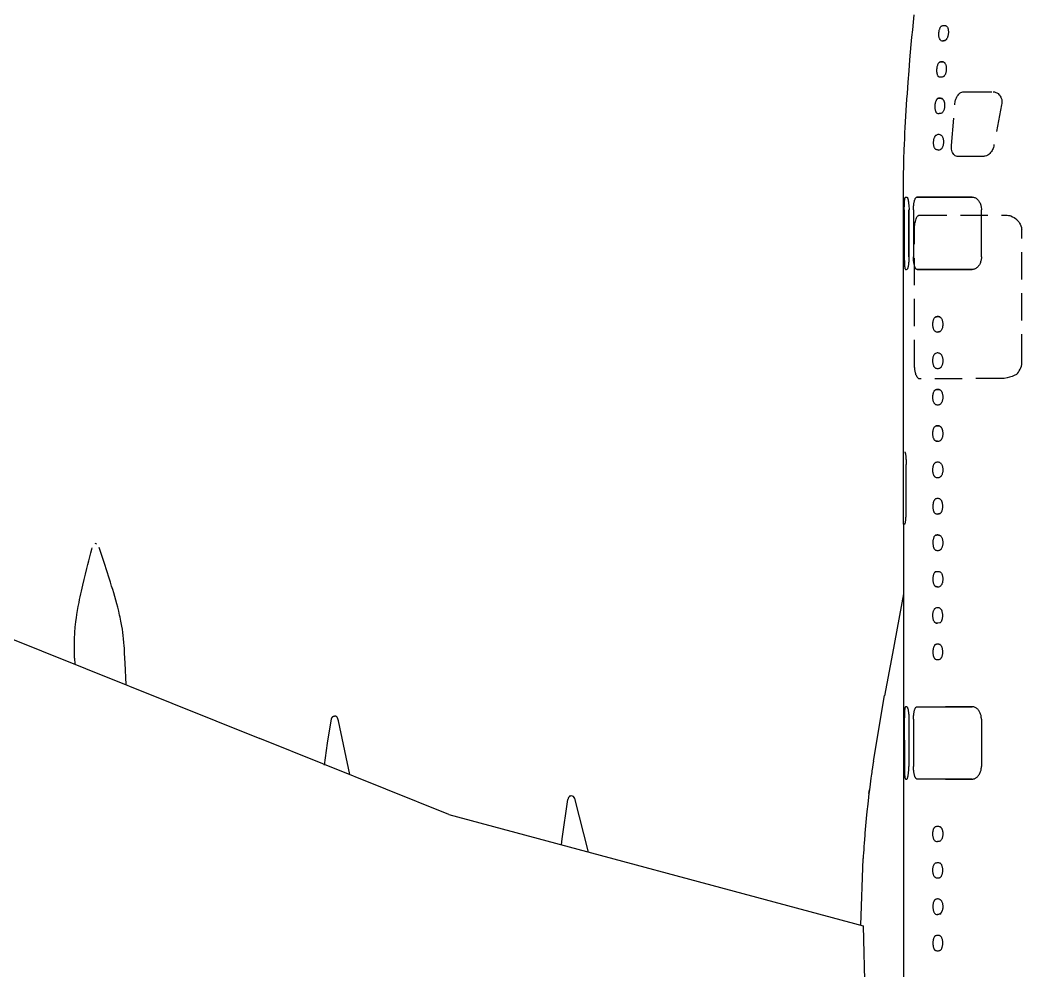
# Model space of a CAD drawing. Header units: metres. Extents: x -35769 to 135608, y -97159 to 12469.
# Drawn here: x 76751 to 94230, y -60844 to -44254 of the extents above; entities that cross this region are included whole.
import ezdxf

# ---------------------------------------------------------------- set-up
doc = ezdxf.new("R2010")
doc.units = ezdxf.units.M
doc.linetypes.add('DASHED2', pattern=[9.525, 6.35, -3.175])
doc.layers.get('0').update_dxf_attribs({"linetype": 'CONTINUOUS'})

msp = doc.modelspace()

# ---------------------------------------------------------------- linework, layer by layer
for p, q in [((92398, -47344), (92561, -47344)), ((92561, -47344), (92398, -47344)), ((92561, -47344), (92897, -47344)), ((92897, -47344), (92561, -47344)), ((92897, -47344), (93363, -47344)), ((93363, -47344), (92897, -47344)), ((92177, -47564), (92177, -47607)), ((92177, -48386), (92177, -47607)), ((92177, -47607), (92177, -48386)), ((92258, -47564), (92258, -48386)), ((92258, -48386), (92258, -47564)), ((92337, -47564), (92337, -48386)), ((93522, -48386), (93522, -47564)), ((92161, -51789), (92161, -48585)), ((92897, -48606), (92399, -48606)), ((92399, -48606), (92897, -48606)), ((93363, -48606), (92897, -48606)), ((92897, -48606), (93363, -48606)), ((92161, -53051), (92161, -51789)), ((92209, -52831), (92209, -52009)), ((69782, -52310), (80932, -56788)), ((92184, -53051), (92161, -53051)), ((92161, -53051), (92165, -63854)), ((78056, -53379), (78082, -53393)), ((92161, -54262), (91969, -55307)), ((92797, -54770), (92759, -54777)), ((77702, -55388), (77704, -55492)), ((91969, -55306), (91833, -56043)), ((91638, -57184), (91833, -56038)), ((92399, -56234), (92897, -56234)), ((93363, -56234), (92897, -56234)), ((92897, -56234), (93363, -56234)), ((92257, -56454), (92257, -57276)), ((92338, -56454), (92338, -57276)), ((93522, -56454), (93522, -57276)), ((82114, -56867), (82178, -56478)), ((82502, -57419), (82307, -56478)), ((84232, -58114), (80932, -56788)), ((82065, -57256), (82114, -56867)), ((92897, -57496), (92399, -57496)), ((92897, -57496), (93363, -57496)), ((93363, -57496), (92897, -57496)), ((86207, -58537), (86308, -57851)), ((86665, -58772), (86427, -57833)), ((84232, -58114), (91458, -60058)), ((86195, -58642), (86207, -58537)), ((91417, -60047), (91460, -58882)), ((91458, -60058), (91516, -62392))]:
    msp.add_line(p, q)
for points in [[(92161, -48585), (92161, -47231), (92161, -47152), (92162, -47073), (92163, -46994), (92165, -46915), (92166, -46836), (92168, -46758), (92171, -46679), (92176, -46521), (92180, -46422), (92184, -46324), (92189, -46225), (92194, -46127), (92199, -46028), (92205, -45930), (92210, -45831), (92217, -45733), (92223, -45634), (92230, -45536), (92244, -45339), (92260, -45143), (92276, -44946), (92287, -44815), (92299, -44684), (92311, -44553), (92323, -44423), (92336, -44292), (92349, -44161)], [(92817, -44610), (92813, -44608), (92809, -44605), (92805, -44601), (92801, -44597), (92797, -44591), (92794, -44584), (92790, -44576), (92788, -44567), (92785, -44559), (92784, -44551), (92782, -44542), (92781, -44531), (92780, -44519), (92780, -44508), (92780, -44495), (92780, -44482), (92782, -44469), (92783, -44456), (92785, -44443), (92788, -44431), (92791, -44420), (92794, -44411), (92797, -44402), (92801, -44393), (92805, -44385), (92810, -44377), (92814, -44370), (92820, -44364), (92825, -44359), (92831, -44356), (92836, -44354)], [(92836, -44354), (92847, -44350), (92858, -44348), (92870, -44348), (92881, -44349), (92893, -44351), (92904, -44355)], [(92904, -44355), (92910, -44357), (92915, -44361), (92920, -44366), (92925, -44373), (92929, -44381), (92934, -44390), (92937, -44400), (92940, -44408), (92942, -44417), (92943, -44426), (92945, -44436), (92946, -44447), (92946, -44458), (92946, -44470), (92946, -44482), (92945, -44494), (92943, -44507), (92941, -44519), (92939, -44530), (92936, -44540), (92933, -44550), (92929, -44559), (92925, -44568), (92921, -44576), (92916, -44584), (92911, -44592), (92906, -44597), (92902, -44601), (92897, -44605), (92893, -44608), (92888, -44610)], [(92888, -44610), (92876, -44614), (92863, -44616), (92851, -44617)], [(92851, -44617), (92863, -44616), (92876, -44614), (92888, -44610)], [(92796, -44989), (92790, -44991), (92784, -44995), (92779, -45000), (92773, -45007), (92768, -45015), (92763, -45024), (92758, -45034), (92754, -45046), (92750, -45058), (92747, -45071), (92745, -45081), (92743, -45092), (92742, -45103), (92741, -45114), (92741, -45125), (92740, -45135), (92741, -45145), (92741, -45156), (92742, -45166), (92744, -45176), (92745, -45186), (92748, -45195), (92750, -45204), (92753, -45212), (92756, -45219), (92760, -45226), (92763, -45231), (92768, -45237), (92774, -45242), (92780, -45245)], [(92796, -44989), (92807, -44985), (92819, -44983), (92830, -44983), (92842, -44984), (92854, -44986), (92866, -44990)], [(92866, -44990), (92854, -44986), (92842, -44984), (92830, -44983), (92819, -44983), (92807, -44985), (92796, -44989)], [(92866, -44990), (92872, -44993), (92878, -44997), (92882, -45002), (92886, -45008), (92891, -45016), (92896, -45025), (92900, -45035), (92902, -45044), (92905, -45054), (92906, -45064), (92908, -45075), (92909, -45086), (92910, -45098), (92910, -45109), (92909, -45121), (92908, -45132), (92907, -45143), (92905, -45154), (92903, -45164), (92900, -45175), (92897, -45185), (92893, -45196), (92889, -45205), (92884, -45214), (92879, -45221), (92874, -45228), (92870, -45233), (92865, -45237), (92860, -45241), (92856, -45243), (92852, -45245)], [(92815, -45252), (92803, -45251), (92791, -45249), (92780, -45245)], [(92852, -45245), (92840, -45249), (92827, -45251), (92815, -45252)], [(92763, -45624), (92775, -45620), (92787, -45618), (92799, -45618), (92811, -45619), (92823, -45621), (92835, -45625)], [(92835, -45625), (92823, -45621), (92811, -45619), (92799, -45618), (92787, -45618), (92775, -45620), (92763, -45624)], [(92763, -45624), (92758, -45626), (92752, -45630), (92747, -45635), (92742, -45640), (92738, -45645), (92735, -45652), (92730, -45661), (92725, -45671), (92722, -45681), (92719, -45690), (92717, -45700), (92714, -45713), (92712, -45727), (92710, -45741), (92710, -45753), (92709, -45765), (92710, -45777), (92711, -45790), (92712, -45804), (92714, -45816), (92717, -45828), (92719, -45836), (92722, -45843), (92725, -45850), (92729, -45859), (92734, -45866), (92739, -45872), (92745, -45877), (92748, -45879), (92751, -45880)], [(92835, -45625), (92841, -45628), (92847, -45632), (92852, -45638), (92856, -45644), (92861, -45651), (92865, -45659), (92868, -45668), (92872, -45677), (92874, -45686), (92876, -45694), (92878, -45704), (92879, -45717), (92880, -45731), (92881, -45744), (92880, -45757), (92879, -45769), (92878, -45781), (92876, -45793), (92873, -45805), (92870, -45817), (92865, -45829), (92861, -45840), (92856, -45850), (92850, -45858), (92844, -45866), (92838, -45872), (92831, -45877), (92824, -45880)], [(92751, -45880), (92763, -45884), (92775, -45886), (92787, -45887)], [(92824, -45880), (92812, -45884), (92799, -45886), (92787, -45887)], [(92732, -46515), (92726, -46513), (92721, -46509), (92717, -46504), (92712, -46498), (92707, -46491), (92704, -46483), (92700, -46475), (92697, -46465), (92694, -46454), (92691, -46441), (92690, -46432), (92689, -46422), (92688, -46412), (92688, -46399), (92688, -46386), (92688, -46373), (92690, -46360), (92692, -46346), (92694, -46333), (92697, -46323), (92700, -46314), (92703, -46305), (92707, -46295), (92711, -46286), (92716, -46279), (92720, -46273), (92724, -46269), (92729, -46265), (92733, -46262), (92738, -46260)], [(92812, -46260), (92800, -46256), (92787, -46254), (92775, -46253), (92762, -46254), (92750, -46256), (92738, -46260)], [(92812, -46260), (92817, -46262), (92821, -46265), (92826, -46269), (92832, -46275), (92837, -46282), (92842, -46291), (92846, -46300), (92850, -46310), (92853, -46319), (92855, -46329), (92857, -46339), (92859, -46351), (92860, -46364), (92860, -46377), (92860, -46388), (92860, -46399), (92859, -46410), (92857, -46421), (92855, -46432), (92853, -46442), (92850, -46454), (92846, -46465), (92842, -46475), (92838, -46482), (92834, -46489), (92830, -46495), (92825, -46501), (92820, -46506), (92816, -46510), (92811, -46513), (92806, -46515)], [(92768, -46522), (92756, -46521), (92743, -46519), (92732, -46515)], [(92768, -46522), (92780, -46521), (92793, -46519), (92806, -46515)], [(92177, -47564), (92177, -47549), (92177, -47533), (92177, -47518), (92178, -47503), (92178, -47486), (92179, -47469), (92179, -47453), (92180, -47440), (92181, -47427), (92182, -47415), (92183, -47402), (92184, -47391), (92186, -47380), (92187, -47371), (92189, -47363), (92190, -47357), (92192, -47352), (92194, -47349), (92195, -47346), (92197, -47344), (92199, -47344)], [(92199, -47344), (92223, -47345), (92226, -47347), (92228, -47350), (92230, -47353), (92233, -47357), (92235, -47362), (92237, -47370), (92240, -47378), (92242, -47388), (92244, -47399), (92247, -47410), (92249, -47423), (92250, -47434), (92252, -47446), (92253, -47459), (92255, -47472), (92256, -47485), (92260, -47564)], [(92337, -47564), (92338, -47548), (92338, -47531), (92339, -47515), (92340, -47500), (92342, -47482), (92343, -47466), (92346, -47450), (92348, -47437), (92351, -47424), (92353, -47412), (92357, -47400), (92361, -47388), (92365, -47378), (92369, -47369), (92374, -47361), (92378, -47355), (92383, -47350), (92388, -47347), (92393, -47345), (92398, -47344)], [(93363, -47344), (93374, -47344), (93385, -47346), (93396, -47349), (93407, -47353), (93418, -47358), (93428, -47364), (93440, -47372), (93451, -47382), (93461, -47392), (93469, -47402), (93477, -47412), (93484, -47423), (93492, -47437), (93499, -47452), (93506, -47468), (93510, -47482), (93514, -47495), (93517, -47509), (93519, -47527), (93521, -47546), (93522, -47564)], [(92177, -48386), (92177, -48402), (92177, -48419), (92177, -48435), (92178, -48450), (92178, -48466), (92179, -48482), (92179, -48497), (92180, -48508), (92181, -48519), (92181, -48529), (92182, -48541), (92183, -48552), (92184, -48562), (92186, -48572), (92188, -48581), (92189, -48589), (92191, -48595), (92193, -48600), (92195, -48603), (92197, -48605), (92199, -48606)], [(92258, -48386), (92258, -48399), (92258, -48412), (92258, -48426), (92257, -48442), (92256, -48458), (92255, -48474), (92253, -48489), (92252, -48504), (92250, -48518), (92248, -48529), (92247, -48540), (92245, -48550), (92243, -48559), (92241, -48568), (92239, -48576), (92236, -48583), (92234, -48589), (92232, -48593), (92230, -48597), (92228, -48600)], [(92399, -48606), (92395, -48606), (92391, -48604), (92387, -48602), (92383, -48599), (92379, -48595), (92375, -48590), (92371, -48584), (92368, -48578), (92364, -48570), (92361, -48562), (92358, -48553), (92355, -48542), (92352, -48531), (92349, -48518), (92347, -48508), (92345, -48496), (92344, -48485), (92342, -48471), (92340, -48456), (92339, -48441), (92338, -48426), (92338, -48413), (92338, -48399), (92337, -48386)], [(93522, -48386), (93521, -48399), (93521, -48413), (93519, -48426), (93517, -48441), (93513, -48456), (93509, -48471), (93504, -48485), (93499, -48499), (93492, -48512), (93486, -48524), (93479, -48535), (93472, -48545), (93464, -48555), (93455, -48564), (93447, -48572), (93436, -48580), (93425, -48588), (93414, -48594), (93402, -48599), (93389, -48603), (93376, -48605), (93363, -48606)], [(92722, -49690), (92717, -49688), (92713, -49685), (92708, -49680), (92704, -49675), (92698, -49668), (92694, -49659), (92690, -49651), (92687, -49642), (92684, -49633), (92681, -49621), (92679, -49608), (92677, -49595), (92676, -49581), (92675, -49569), (92675, -49556), (92676, -49543), (92677, -49533), (92678, -49523), (92679, -49513), (92681, -49503), (92684, -49493), (92686, -49484), (92690, -49475), (92694, -49466), (92698, -49458), (92703, -49451), (92707, -49446), (92711, -49442), (92715, -49438), (92720, -49436), (92724, -49434)], [(92724, -49434), (92736, -49430), (92748, -49428), (92760, -49428), (92772, -49429), (92785, -49431), (92797, -49435)], [(92797, -49435), (92785, -49431), (92772, -49429), (92760, -49428), (92748, -49428), (92736, -49430), (92724, -49434)], [(92797, -49435), (92803, -49438), (92809, -49442), (92815, -49447), (92819, -49452), (92823, -49458), (92827, -49464), (92832, -49474), (92836, -49485), (92840, -49495), (92843, -49506), (92845, -49517), (92846, -49527), (92848, -49538), (92849, -49549), (92849, -49561), (92849, -49573), (92848, -49585), (92846, -49599), (92844, -49612), (92841, -49625), (92837, -49637), (92822, -49669)], [(92722, -49690), (92734, -49694), (92747, -49696), (92759, -49697)], [(92797, -49690), (92784, -49694), (92772, -49696), (92759, -49697)], [(92759, -49697), (92772, -49696), (92784, -49694), (92797, -49690)], [(92797, -49690), (92803, -49687), (92810, -49682), (92822, -49669)], [(92722, -50325), (92716, -50322), (92710, -50318), (92705, -50311), (92699, -50304), (92695, -50296), (92691, -50287), (92687, -50278), (92684, -50268), (92681, -50256), (92679, -50243), (92677, -50231), (92676, -50219), (92675, -50205), (92675, -50191), (92676, -50178), (92677, -50165), (92678, -50152), (92681, -50140), (92683, -50129), (92687, -50118), (92690, -50108), (92694, -50100), (92698, -50092), (92703, -50086), (92707, -50080), (92712, -50076), (92717, -50072), (92720, -50070), (92724, -50069)], [(92797, -50070), (92785, -50066), (92772, -50064), (92760, -50063), (92748, -50063), (92736, -50065), (92724, -50069)], [(92797, -50070), (92803, -50073), (92810, -50077), (92816, -50084), (92820, -50089), (92824, -50095), (92828, -50101), (92833, -50111), (92837, -50122), (92840, -50132), (92843, -50143), (92845, -50154), (92847, -50165), (92848, -50176), (92849, -50187), (92849, -50200), (92848, -50213), (92847, -50226), (92846, -50238), (92844, -50249), (92841, -50260), (92838, -50269), (92835, -50278), (92831, -50287), (92827, -50295), (92822, -50303), (92818, -50309), (92813, -50315), (92808, -50319), (92802, -50323), (92797, -50325)], [(92722, -50325), (92734, -50329), (92747, -50331), (92759, -50332)], [(92759, -50332), (92772, -50331), (92784, -50329), (92797, -50325)], [(92722, -50960), (92716, -50957), (92710, -50953), (92705, -50946), (92700, -50940), (92696, -50933), (92692, -50925), (92689, -50917), (92686, -50908), (92683, -50899), (92681, -50889), (92679, -50878), (92677, -50868), (92676, -50857), (92675, -50845), (92675, -50833), (92675, -50821), (92676, -50811), (92677, -50801), (92678, -50791), (92680, -50780), (92682, -50770), (92684, -50761), (92688, -50750), (92692, -50739), (92696, -50732), (92700, -50725), (92704, -50719), (92708, -50714), (92713, -50710), (92718, -50707), (92721, -50705), (92724, -50704)], [(92724, -50704), (92736, -50700), (92748, -50698), (92760, -50698), (92772, -50699), (92785, -50701), (92797, -50705)], [(92797, -50705), (92785, -50701), (92772, -50699), (92760, -50698), (92748, -50698), (92736, -50700), (92724, -50704)], [(92797, -50705), (92803, -50708), (92810, -50712), (92816, -50719), (92820, -50724), (92824, -50730), (92828, -50736), (92832, -50745), (92836, -50755), (92840, -50767), (92843, -50779), (92845, -50790), (92847, -50802), (92848, -50814), (92849, -50827), (92849, -50840), (92848, -50853), (92847, -50864), (92845, -50876), (92843, -50887), (92840, -50900), (92836, -50911), (92832, -50920), (92828, -50928), (92824, -50935), (92820, -50941), (92814, -50948), (92808, -50954), (92802, -50958), (92797, -50960)], [(92722, -50960), (92734, -50964), (92747, -50966), (92759, -50967)], [(92759, -50967), (92772, -50966), (92784, -50964), (92797, -50960)], [(92722, -51595), (92716, -51592), (92710, -51588), (92705, -51581), (92700, -51576), (92696, -51569), (92693, -51562), (92690, -51555), (92687, -51547), (92683, -51536), (92681, -51524), (92679, -51513), (92677, -51501), (92676, -51489), (92675, -51476), (92675, -51463), (92675, -51450), (92677, -51437), (92678, -51423), (92681, -51410), (92683, -51401), (92685, -51393), (92688, -51385), (92692, -51376), (92695, -51368), (92700, -51360), (92705, -51353), (92711, -51347), (92716, -51343), (92722, -51340)], [(92722, -51340), (92734, -51336), (92746, -51334), (92759, -51333), (92771, -51334), (92784, -51336), (92797, -51340)], [(92797, -51340), (92784, -51336), (92771, -51334), (92759, -51333), (92746, -51334), (92734, -51336), (92722, -51340)], [(92797, -51340), (92803, -51343), (92809, -51347), (92815, -51352), (92819, -51357), (92823, -51363), (92827, -51369), (92831, -51377), (92834, -51384), (92837, -51392), (92840, -51401), (92842, -51410), (92844, -51419), (92846, -51431), (92848, -51444), (92849, -51457), (92849, -51470), (92848, -51483), (92847, -51496), (92846, -51508), (92843, -51520), (92841, -51531), (92838, -51541), (92834, -51550), (92831, -51558), (92827, -51565), (92823, -51572), (92818, -51579), (92812, -51586), (92807, -51590), (92802, -51593), (92797, -51595)], [(92759, -51602), (92747, -51601), (92734, -51599), (92722, -51595)], [(92722, -51595), (92734, -51599), (92747, -51601), (92759, -51602)], [(92184, -51789), (92185, -51789), (92187, -51791), (92189, -51794), (92190, -51798), (92192, -51803), (92194, -51809), (92195, -51817), (92197, -51825), (92198, -51833), (92200, -51842), (92201, -51853), (92202, -51864), (92204, -51876), (92205, -51891), (92206, -51907), (92207, -51924), (92208, -51937), (92208, -51951), (92209, -51965), (92209, -51979), (92209, -51994), (92209, -52009)], [(92722, -52230), (92716, -52227), (92710, -52223), (92705, -52216), (92701, -52211), (92697, -52205), (92694, -52199), (92690, -52192), (92687, -52184), (92685, -52176), (92682, -52164), (92679, -52151), (92677, -52139), (92676, -52126), (92675, -52113), (92675, -52102), (92675, -52091), (92676, -52080), (92677, -52070), (92678, -52060), (92680, -52050), (92682, -52039), (92685, -52029), (92688, -52020), (92691, -52011), (92695, -52004), (92699, -51997), (92703, -51991), (92707, -51985), (92712, -51981), (92717, -51977), (92722, -51975)], [(92797, -51975), (92784, -51971), (92771, -51969), (92759, -51968), (92746, -51969), (92734, -51971), (92722, -51975)], [(92797, -51975), (92803, -51978), (92810, -51982), (92816, -51989), (92821, -51995), (92826, -52003), (92831, -52012), (92835, -52023), (92839, -52034), (92843, -52046), (92845, -52059), (92847, -52073), (92848, -52084), (92849, -52095), (92849, -52106), (92848, -52120), (92847, -52134), (92845, -52145), (92843, -52156), (92840, -52167), (92838, -52176), (92835, -52184), (92831, -52192), (92827, -52200), (92823, -52207), (92819, -52213), (92814, -52218), (92810, -52222), (92805, -52226), (92801, -52228), (92797, -52230)], [(92722, -52230), (92734, -52234), (92747, -52236), (92759, -52237)], [(92759, -52237), (92772, -52236), (92784, -52234), (92797, -52230)], [(92722, -52610), (92716, -52613), (92711, -52617), (92705, -52622), (92701, -52629), (92696, -52636), (92692, -52645), (92688, -52654), (92685, -52663), (92682, -52674), (92680, -52684), (92678, -52697), (92676, -52711), (92675, -52725), (92675, -52737), (92675, -52749), (92676, -52761), (92677, -52774), (92679, -52788), (92681, -52797), (92683, -52806), (92686, -52814), (92689, -52822), (92692, -52830), (92695, -52837), (92699, -52844), (92703, -52850), (92708, -52855), (92712, -52859), (92717, -52863), (92722, -52865)], [(92797, -52610), (92784, -52606), (92771, -52604), (92759, -52603), (92746, -52604), (92734, -52606), (92722, -52610)], [(92797, -52865), (92803, -52862), (92809, -52858), (92815, -52853), (92819, -52847), (92824, -52841), (92828, -52834), (92832, -52826), (92836, -52816), (92840, -52805), (92843, -52793), (92845, -52784), (92846, -52774), (92847, -52764), (92848, -52754), (92849, -52744), (92849, -52734), (92848, -52723), (92848, -52712), (92846, -52701), (92844, -52689), (92842, -52678), (92839, -52669), (92836, -52660), (92833, -52652), (92829, -52644), (92825, -52636), (92820, -52628), (92815, -52623), (92810, -52618), (92805, -52614), (92801, -52611), (92797, -52610)], [(92184, -53051), (92186, -53050), (92187, -53049), (92189, -53045), (92190, -53041), (92192, -53036), (92194, -53029), (92196, -53021), (92197, -53013), (92199, -53005), (92200, -52995), (92201, -52985), (92202, -52975), (92204, -52963), (92205, -52948), (92206, -52933), (92207, -52916), (92208, -52901), (92209, -52885), (92209, -52869), (92209, -52853), (92209, -52842), (92209, -52831)], [(92722, -52865), (92734, -52869), (92747, -52871), (92759, -52872)], [(92797, -52865), (92784, -52869), (92772, -52871), (92759, -52872)], [(92759, -52872), (92772, -52871), (92784, -52869), (92797, -52865)], [(92724, -53244), (92718, -53247), (92712, -53251), (92706, -53256), (92702, -53261), (92699, -53267), (92695, -53273), (92691, -53283), (92687, -53293), (92684, -53303), (92681, -53314), (92679, -53325), (92677, -53334), (92676, -53344), (92676, -53354), (92675, -53365), (92675, -53375), (92675, -53385), (92676, -53399), (92678, -53412), (92679, -53422), (92681, -53431), (92683, -53440), (92686, -53449), (92689, -53457), (92692, -53464), (92695, -53472), (92699, -53479), (92703, -53485), (92708, -53491), (92714, -53496), (92719, -53499), (92722, -53500)], [(92724, -53244), (92736, -53240), (92748, -53238), (92760, -53238), (92772, -53239), (92785, -53241), (92797, -53245)], [(92797, -53245), (92785, -53241), (92772, -53239), (92760, -53238), (92748, -53238), (92736, -53240), (92724, -53244)], [(92797, -53245), (92802, -53247), (92807, -53250), (92812, -53255), (92817, -53260), (92822, -53266), (92826, -53274), (92831, -53282), (92835, -53291), (92838, -53299), (92840, -53307), (92843, -53316), (92845, -53327), (92846, -53337), (92848, -53348), (92848, -53358), (92849, -53369), (92849, -53379), (92848, -53393), (92847, -53406), (92845, -53417), (92843, -53427), (92840, -53437), (92837, -53449), (92832, -53460), (92828, -53469), (92823, -53477), (92818, -53484), (92812, -53490), (92807, -53495), (92802, -53498), (92797, -53500)], [(77702, -55388), (77700, -55223), (77700, -55153), (77700, -55104), (77701, -55060), (77703, -55017), (77704, -54982), (77706, -54947), (77709, -54912), (77712, -54877), (77715, -54842), (77718, -54808), (77725, -54746), (77733, -54685), (77743, -54624), (77748, -54589), (77754, -54554), (77767, -54485), (77780, -54415), (77790, -54365), (77801, -54316), (77811, -54266), (77822, -54216), (77834, -54166), (77845, -54116), (77869, -54016), (77893, -53919), (77917, -53821), (77934, -53754), (77951, -53687), (77968, -53620), (77985, -53552), (78003, -53485), (78009, -53461)], [(78605, -55849), (78586, -55475), (78581, -55387), (78576, -55299), (78573, -55243), (78571, -55215), (78568, -55174), (78563, -55111), (78557, -55048), (78551, -54993), (78544, -54937), (78536, -54882), (78527, -54827), (78517, -54772), (78510, -54739), (78503, -54706), (78496, -54671), (78488, -54635), (78472, -54567), (78455, -54500), (78439, -54437), (78422, -54375), (78404, -54312), (78386, -54250), (78368, -54189), (78349, -54128), (78328, -54060), (78307, -53991), (78265, -53862), (78223, -53734), (78177, -53594), (78130, -53454)], [(92722, -53500), (92734, -53504), (92747, -53506), (92759, -53507)], [(92759, -53507), (92772, -53506), (92784, -53504), (92797, -53500)], [(92722, -53880), (92716, -53883), (92711, -53887), (92706, -53892), (92701, -53898), (92696, -53906), (92692, -53914), (92688, -53924), (92685, -53933), (92683, -53942), (92680, -53952), (92679, -53961), (92677, -53971), (92676, -53981), (92675, -53992), (92675, -54003), (92675, -54014), (92675, -54024), (92676, -54035), (92677, -54044), (92679, -54055), (92681, -54065), (92683, -54075), (92686, -54085), (92690, -54095), (92694, -54104), (92698, -54112), (92703, -54120), (92708, -54125), (92712, -54129), (92717, -54133), (92722, -54135)], [(92722, -53880), (92734, -53876), (92746, -53874), (92759, -53873), (92771, -53874), (92784, -53876), (92797, -53880)], [(92797, -53880), (92803, -53883), (92810, -53887), (92816, -53894), (92820, -53899), (92825, -53906), (92829, -53913), (92833, -53921), (92836, -53930), (92839, -53939), (92842, -53948), (92844, -53957), (92846, -53967), (92847, -53979), (92848, -53991), (92849, -54003), (92849, -54013), (92848, -54023), (92848, -54033), (92846, -54046), (92844, -54058), (92841, -54070), (92838, -54080), (92834, -54090), (92830, -54099), (92825, -54108), (92820, -54116), (92814, -54123), (92809, -54128), (92803, -54132), (92797, -54135)], [(92759, -54142), (92747, -54141), (92734, -54139), (92722, -54135)], [(92722, -54135), (92734, -54139), (92747, -54141), (92759, -54142)], [(92722, -54770), (92717, -54767), (92711, -54763), (92706, -54758), (92701, -54752), (92697, -54745), (92693, -54737), (92689, -54729), (92686, -54718), (92682, -54706), (92680, -54694), (92678, -54684), (92677, -54674), (92676, -54664), (92675, -54650), (92675, -54636), (92676, -54623), (92677, -54609), (92678, -54598), (92680, -54588), (92682, -54578), (92685, -54569), (92688, -54560), (92691, -54551), (92696, -54542), (92701, -54534), (92706, -54527), (92711, -54522), (92715, -54518), (92720, -54516), (92724, -54514)], [(92797, -54515), (92785, -54511), (92772, -54509), (92760, -54508), (92748, -54508), (92736, -54510), (92724, -54514)], [(92797, -54770), (92803, -54767), (92810, -54762), (92816, -54756), (92822, -54749), (92827, -54740), (92831, -54733), (92834, -54726), (92837, -54718), (92840, -54709), (92842, -54700), (92844, -54691), (92846, -54678), (92848, -54666), (92849, -54653), (92849, -54641), (92849, -54629), (92848, -54617), (92846, -54605), (92837, -54566)], [(92759, -54777), (92747, -54776), (92734, -54774), (92722, -54770)], [(92722, -54770), (92734, -54774), (92747, -54776), (92759, -54777)], [(92748, -55143), (92740, -55145), (92731, -55147), (92723, -55149), (92721, -55150), (92716, -55153), (92710, -55157), (92705, -55163), (92701, -55169), (92697, -55175), (92693, -55182), (92690, -55190), (92687, -55198), (92684, -55206), (92682, -55216), (92679, -55227), (92678, -55239), (92676, -55249), (92675, -55260), (92675, -55271), (92675, -55282), (92675, -55292), (92676, -55302), (92677, -55313), (92679, -55323), (92681, -55334), (92683, -55345), (92686, -55356), (92690, -55366), (92694, -55374), (92697, -55381), (92701, -55387), (92706, -55393), (92711, -55399), (92717, -55403), (92722, -55405), (92724, -55406), (92735, -55409), (92747, -55411), (92759, -55412)], [(92759, -55412), (92772, -55411), (92784, -55409), (92797, -55405), (92797, -55405), (92797, -55405), (92797, -55405), (92797, -55405), (92797, -55405), (92797, -55405), (92797, -55405), (92797, -55405), (92803, -55402), (92809, -55398), (92814, -55393), (92819, -55388), (92823, -55382), (92827, -55376), (92831, -55367), (92835, -55358), (92838, -55349), (92842, -55337), (92845, -55324), (92847, -55310), (92848, -55297), (92849, -55283), (92849, -55273), (92848, -55263), (92848, -55252), (92846, -55241), (92844, -55229), (92842, -55218), (92839, -55209), (92836, -55199), (92832, -55191), (92829, -55183), (92825, -55175), (92820, -55169), (92815, -55163), (92810, -55158), (92804, -55153), (92801, -55151), (92796, -55149), (92787, -55146), (92777, -55144), (92767, -55143), (92758, -55143), (92748, -55143)], [(92219, -56234), (92209, -56234), (92204, -56234), (92199, -56234), (92197, -56235), (92195, -56236), (92194, -56239), (92192, -56242), (92191, -56247), (92189, -56252), (92188, -56259), (92187, -56266), (92186, -56274), (92184, -56282), (92183, -56294), (92182, -56307), (92181, -56321), (92180, -56333), (92180, -56345), (92179, -56358), (92179, -56372), (92178, -56384), (92178, -56397), (92178, -56410), (92178, -56424), (92177, -56439), (92177, -56453), (92177, -56524), (92178, -57099), (92178, -57264), (92178, -57279), (92178, -57294), (92178, -57310), (92178, -57326), (92178, -57341), (92179, -57357), (92179, -57372), (92180, -57386), (92181, -57397), (92181, -57408), (92182, -57419), (92183, -57430), (92184, -57441), (92185, -57451), (92187, -57461), (92188, -57471), (92190, -57478), (92191, -57484), (92193, -57489), (92195, -57492), (92197, -57495), (92198, -57496), (92200, -57496)], [(92219, -56234), (92222, -56235), (92225, -56237), (92227, -56240), (92230, -56245), (92233, -56251), (92235, -56257), (92237, -56265), (92239, -56273), (92242, -56282), (92244, -56292), (92245, -56302), (92247, -56313), (92249, -56324), (92251, -56339), (92252, -56355), (92254, -56372), (92255, -56386), (92255, -56399), (92256, -56414), (92256, -56427), (92257, -56440), (92257, -56454)], [(92338, -56454), (92338, -56439), (92338, -56423), (92339, -56408), (92340, -56393), (92341, -56377), (92343, -56361), (92345, -56346), (92347, -56335), (92349, -56324), (92351, -56313), (92354, -56301), (92357, -56289), (92361, -56278), (92365, -56269), (92369, -56260), (92373, -56253), (92377, -56247), (92381, -56243), (92385, -56239), (92389, -56237), (92393, -56235), (92396, -56234), (92399, -56234)], [(93522, -56454), (93521, -56437), (93520, -56420), (93517, -56403), (93515, -56390), (93511, -56376), (93507, -56362), (93502, -56349), (93496, -56335), (93490, -56323), (93483, -56311), (93475, -56299), (93466, -56288), (93458, -56278), (93447, -56269), (93437, -56260), (93425, -56252), (93414, -56246), (93402, -56241), (93389, -56237), (93376, -56235), (93363, -56234)], [(82178, -56478), (82184, -56449), (82185, -56445), (82187, -56438), (82189, -56433), (82191, -56428), (82193, -56425), (82195, -56421), (82197, -56417), (82200, -56414), (82202, -56411), (82205, -56408), (82208, -56405), (82211, -56403), (82216, -56401), (82220, -56399), (82223, -56398), (82226, -56397), (82231, -56396), (82233, -56396), (82239, -56396)], [(82307, -56478), (82295, -56447), (82294, -56443), (82292, -56437), (82290, -56432), (82288, -56427), (82286, -56423), (82283, -56420), (82281, -56416), (82278, -56413), (82276, -56410), (82273, -56407), (82270, -56404), (82266, -56402), (82262, -56400), (82257, -56398), (82254, -56397), (82251, -56396), (82247, -56396), (82244, -56396), (82239, -56396)], [(91638, -57184), (91629, -57240), (91621, -57296), (91612, -57354), (91608, -57383), (91604, -57412), (91594, -57483), (91581, -57583), (91568, -57684), (91561, -57746), (91568, -57684), (91561, -57746), (91553, -57809), (91539, -57935), (91526, -58060), (91513, -58186), (91502, -58311), (91491, -58437), (91489, -58465), (91482, -58562), (91478, -58604), (91473, -58687), (91469, -58743), (91467, -58770), (91462, -58853), (91460, -58882)], [(92200, -57496), (92204, -57496), (92209, -57496), (92214, -57496), (92220, -57496), (92222, -57495), (92225, -57493), (92228, -57490), (92230, -57485), (92233, -57479), (92235, -57472), (92238, -57464), (92240, -57454), (92243, -57443), (92245, -57431), (92247, -57417), (92249, -57405), (92251, -57392), (92252, -57379), (92253, -57365), (92254, -57350), (92255, -57336), (92256, -57321), (92256, -57306), (92257, -57276)], [(92399, -57496), (92395, -57495), (92390, -57494), (92386, -57492), (92382, -57488), (92377, -57483), (92373, -57477), (92370, -57471), (92366, -57464), (92363, -57456), (92360, -57447), (92356, -57436), (92352, -57422), (92349, -57408), (92347, -57395), (92345, -57381), (92343, -57366), (92341, -57351), (92340, -57336), (92339, -57321), (92338, -57305), (92338, -57291), (92338, -57276)], [(93363, -57496), (93375, -57495), (93387, -57493), (93399, -57490), (93408, -57487), (93417, -57482), (93426, -57477), (93435, -57471), (93444, -57464), (93453, -57456), (93461, -57448), (93471, -57436), (93480, -57423), (93489, -57409), (93496, -57395), (93502, -57380), (93508, -57365), (93512, -57351), (93515, -57338), (93518, -57324), (93520, -57310), (93521, -57297), (93522, -57284), (93522, -57276)], [(86368, -57791), (86362, -57791), (86359, -57791), (86354, -57792), (86351, -57792), (86348, -57793), (86343, -57795), (86339, -57797), (86336, -57799), (86333, -57801), (86330, -57804), (86328, -57807), (86325, -57810), (86323, -57813), (86321, -57817), (86319, -57820), (86316, -57825), (86314, -57831), (86312, -57837), (86311, -57842), (86308, -57851)], [(92722, -58580), (92716, -58577), (92710, -58573), (92705, -58566), (92699, -58559), (92695, -58551), (92691, -58542), (92687, -58533), (92684, -58523), (92681, -58511), (92679, -58498), (92677, -58485), (92676, -58471), (92675, -58460), (92675, -58449), (92675, -58438), (92676, -58428), (92677, -58418), (92678, -58408), (92681, -58395), (92684, -58383), (92686, -58375), (92689, -58367), (92692, -58359), (92697, -58350), (92702, -58342), (92706, -58337), (92710, -58333), (92714, -58329), (92718, -58327), (92722, -58325)], [(92722, -58325), (92734, -58321), (92746, -58319), (92759, -58318), (92771, -58319), (92784, -58321), (92797, -58325)], [(92797, -58325), (92802, -58327), (92807, -58330), (92812, -58335), (92817, -58340), (92822, -58346), (92826, -58353), (92830, -58360), (92833, -58368), (92836, -58376), (92839, -58384), (92843, -58396), (92845, -58409), (92847, -58419), (92848, -58429), (92849, -58439), (92849, -58452), (92849, -58465), (92848, -58478), (92846, -58490), (92844, -58501), (92842, -58512), (92839, -58522), (92836, -58531), (92832, -58540), (92827, -58550), (92822, -58558), (92816, -58566), (92810, -58572), (92804, -58577), (92800, -58579), (92797, -58580)], [(92797, -58580), (92784, -58584), (92772, -58586), (92759, -58587)], [(92722, -59215), (92717, -59213), (92713, -59210), (92708, -59205), (92704, -59200), (92698, -59193), (92694, -59184), (92690, -59176), (92687, -59167), (92684, -59158), (92682, -59149), (92680, -59140), (92678, -59131), (92677, -59120), (92676, -59109), (92675, -59098), (92675, -59086), (92675, -59074), (92676, -59062), (92677, -59051), (92679, -59041), (92681, -59030), (92683, -59020), (92686, -59010), (92690, -59000), (92694, -58992), (92698, -58984), (92702, -58976), (92707, -58970), (92713, -58965), (92718, -58961), (92724, -58959)], [(92722, -59215), (92734, -59219), (92747, -59221), (92759, -59222), (92764, -59222), (92776, -59221), (92789, -59218), (92797, -59215), (92797, -59215), (92798, -59215), (92798, -59215), (92798, -59215), (92798, -59215), (92798, -59215), (92797, -59215), (92797, -59215), (92797, -59215), (92797, -59215), (92797, -59215), (92804, -59212), (92810, -59207), (92816, -59201), (92820, -59196), (92824, -59190), (92828, -59183), (92833, -59174), (92837, -59163), (92840, -59153), (92843, -59143), (92845, -59134), (92846, -59124), (92848, -59112), (92849, -59100), (92849, -59090), (92849, -59079), (92848, -59069), (92847, -59056), (92845, -59044), (92843, -59032), (92840, -59022), (92837, -59013), (92834, -59004), (92830, -58995), (92825, -58987), (92821, -58980), (92816, -58974), (92811, -58969), (92806, -58965), (92802, -58962), (92797, -58960)], [(92724, -58959), (92736, -58955), (92748, -58953), (92760, -58953), (92772, -58954), (92785, -58956), (92797, -58960)], [(92797, -59595), (92787, -59591), (92777, -59589), (92767, -59588), (92757, -59588), (92745, -59589), (92733, -59591), (92722, -59595), (92716, -59598), (92710, -59602), (92705, -59608), (92701, -59613), (92697, -59619), (92694, -59626), (92690, -59636), (92686, -59646), (92683, -59657), (92680, -59667), (92678, -59678), (92677, -59689), (92676, -59700), (92675, -59711), (92675, -59723), (92675, -59735), (92676, -59747), (92678, -59761), (92680, -59774), (92682, -59784), (92684, -59793), (92687, -59803), (92690, -59811), (92694, -59819), (92698, -59826), (92702, -59833), (92707, -59839), (92712, -59844), (92717, -59848), (92722, -59850)], [(92797, -59595), (92803, -59598), (92810, -59602), (92816, -59609), (92820, -59614), (92824, -59620), (92828, -59626), (92833, -59636), (92837, -59647), (92841, -59659), (92844, -59672), (92846, -59683), (92847, -59695), (92848, -59706), (92849, -59717), (92849, -59727), (92848, -59737), (92847, -59751), (92845, -59764), (92843, -59777), (92840, -59790), (92823, -59827)], [(92797, -59850), (92784, -59854), (92772, -59856), (92759, -59857)], [(92749, -60223), (92737, -60225), (92725, -60229), (92724, -60229), (92718, -60232), (92712, -60236), (92706, -60242), (92701, -60249), (92696, -60257), (92691, -60267), (92687, -60277), (92684, -60287), (92681, -60297), (92679, -60308), (92678, -60318), (92677, -60328), (92676, -60338), (92675, -60349), (92675, -60360), (92675, -60371), (92676, -60385), (92678, -60398), (92680, -60411), (92683, -60424), (92685, -60432), (92688, -60440), (92691, -60448), (92694, -60455), (92698, -60462), (92702, -60467), (92706, -60474), (92712, -60479), (92717, -60483), (92722, -60485), (92735, -60489), (92747, -60491), (92759, -60492)], [(92759, -60492), (92772, -60491), (92784, -60489), (92797, -60485), (92797, -60485), (92797, -60485), (92797, -60485), (92797, -60485), (92797, -60485), (92797, -60485), (92797, -60485), (92797, -60485), (92797, -60485), (92797, -60485), (92797, -60485), (92802, -60483), (92807, -60480), (92813, -60475), (92818, -60469), (92824, -60461), (92829, -60452), (92833, -60443), (92837, -60434), (92840, -60424), (92843, -60413), (92845, -60402), (92847, -60390), (92848, -60378), (92849, -60365), (92849, -60352), (92848, -60338), (92847, -60324), (92845, -60314), (92843, -60303), (92841, -60293), (92837, -60282), (92833, -60271), (92829, -60263), (92825, -60255), (92820, -60249), (92815, -60243), (92811, -60238), (92806, -60234), (92801, -60232), (92797, -60229), (92789, -60227), (92782, -60225), (92771, -60223), (92760, -60223), (92749, -60223)]]:
    msp.add_lwpolyline(points)
at = {"linetype": 'DASHED2', "ltscale": 75}
for points in [[(93000, -46443), (93067, -45666), (93071, -45651), (93076, -45635), (93085, -45613), (93093, -45595), (93100, -45584), (93114, -45563), (93130, -45545), (93140, -45535), (93152, -45527), (93163, -45520), (93182, -45511), (93196, -45507), (93210, -45505), (93225, -45505), (93726, -45505)], [(93729, -45505), (93753, -45509), (93775, -45516), (93794, -45526), (93812, -45538), (93828, -45552), (93841, -45566), (93851, -45581), (93862, -45601), (93868, -45615)], [(93868, -45615), (93869, -45616), (93876, -45641), (93879, -45656), (93880, -45671), (93881, -45691), (93879, -45711), (93875, -45732)], [(93875, -45732), (93741, -46425), (93737, -46452), (93731, -46479), (93726, -46495), (93718, -46515), (93709, -46533), (93700, -46547), (93683, -46568), (93670, -46583), (93650, -46599)], [(93041, -46599), (93030, -46584), (93020, -46567), (93014, -46551), (93007, -46531), (93003, -46509), (93000, -46488), (92999, -46466), (93000, -46443)], [(93114, -46635), (93098, -46634), (93083, -46630), (93066, -46622), (93053, -46612), (93041, -46599)], [(93650, -46599), (93632, -46611), (93612, -46621), (93589, -46629), (93576, -46632), (93563, -46634), (93114, -46635)], [(92356, -50308), (92352, -47945), (92352, -47922), (92353, -47899), (92354, -47883), (92357, -47856), (92360, -47831), (92363, -47809), (92366, -47789), (92370, -47770), (92377, -47745), (92384, -47723), (92390, -47707), (92397, -47693), (92404, -47682), (92412, -47673), (92417, -47668), (92427, -47662), (92433, -47660), (92443, -47659)], [(92443, -47659), (93970, -47660), (93997, -47663), (94016, -47667), (94036, -47673), (94065, -47685), (94093, -47700), (94119, -47718), (94135, -47731), (94135, -47731)], [(94135, -47731), (94135, -47732), (94154, -47751), (94174, -47776), (94187, -47796), (94199, -47818), (94210, -47844), (94219, -47872), (94224, -47901), (94226, -47913)], [(94133, -50440), (94150, -50423), (94170, -50397), (94183, -50377), (94199, -50348), (94210, -50320), (94219, -50292), (94225, -50263), (94228, -50238), (94230, -50209), (94226, -47913)], [(92441, -50513), (92432, -50512), (92427, -50510), (92419, -50506), (92412, -50499), (92405, -50491), (92399, -50482), (92393, -50470), (92387, -50457), (92381, -50442), (92376, -50426), (92372, -50408), (92366, -50382), (92361, -50352), (92358, -50329), (92356, -50308)], [(94133, -50440), (94096, -50456), (94058, -50471), (94013, -50485), (93970, -50497), (93922, -50506), (93900, -50509), (92441, -50513)]]:
    msp.add_lwpolyline(points, dxfattribs=at)
for centre, radius, start, end in [((92848, -44539), 77.8, 245.9056, 272.0852), ((92208, -48573), 34.5, 254.9882, 306.1293), ((92755, -51469), 133, 271.7933, 288.4838), ((92761, -54043), 98.8, 268.8949, 291.3708), ((92751, -54591), 89.2, 16.146, 58.9585), ((86372, -57848), 57.1, 12.9463, 93.9524), ((92760, -58478), 109, 249.7593, 269.4646), ((92758, -59762), 95.6, 248.373, 270.8583), ((92786, -59812), 39.7, 285.8574, 338.5944)]:
    msp.add_arc(centre, radius, start, end)

doc.saveas('drawing.dxf')
